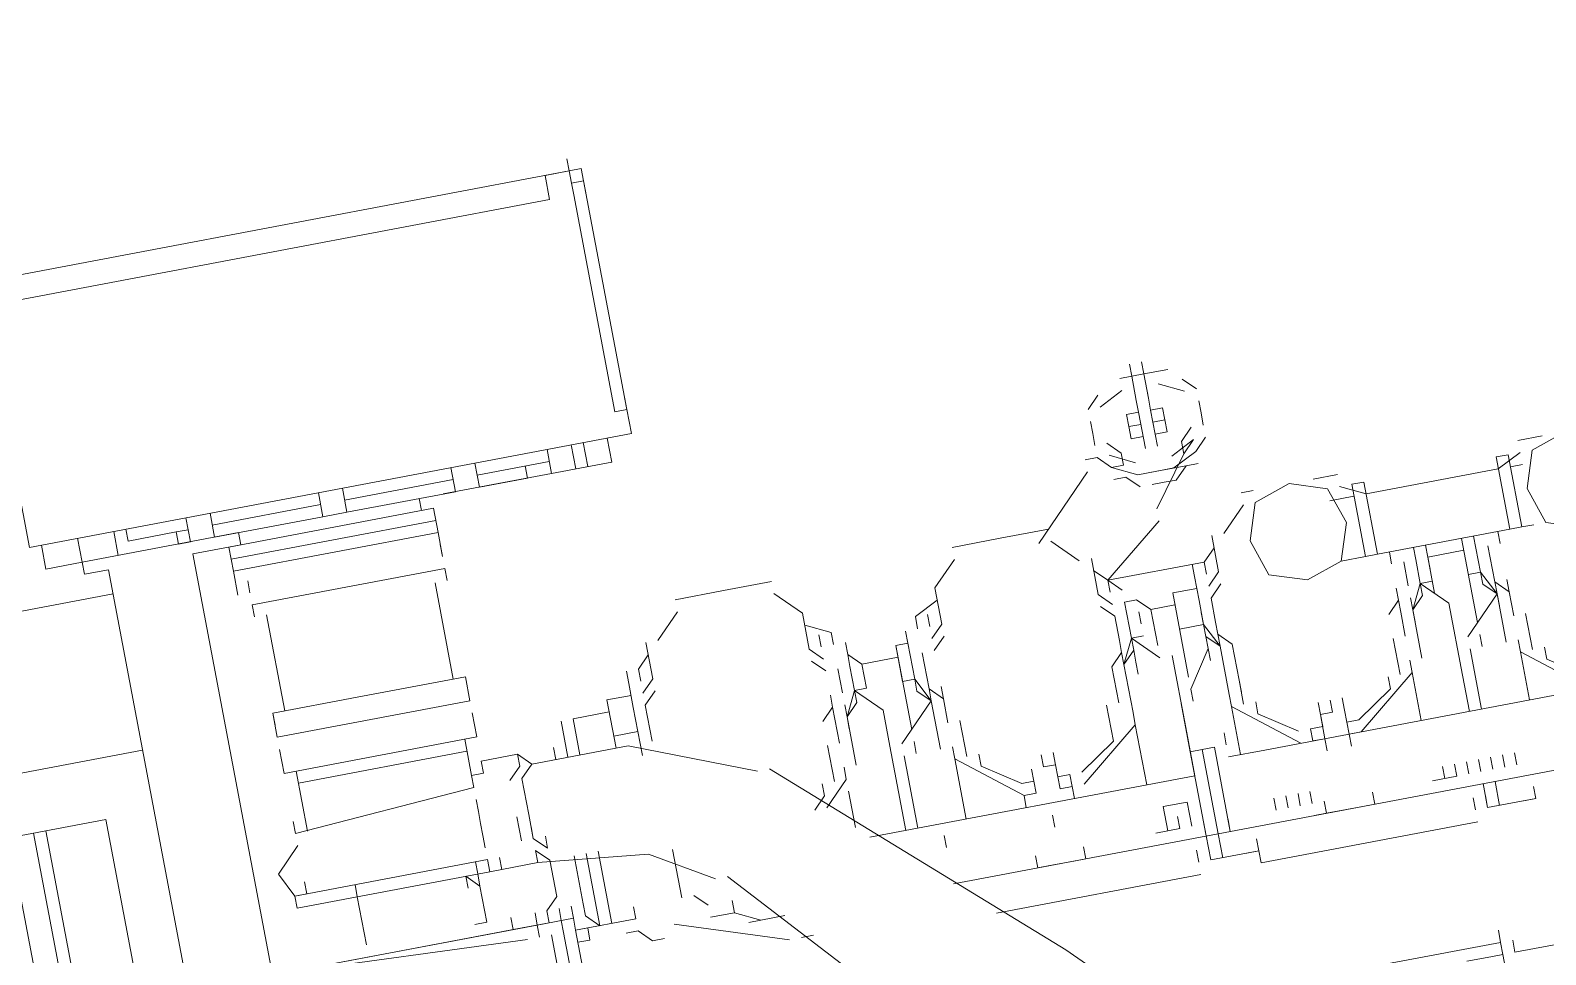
# Model space of a CAD drawing. Extents: x 407440 to 411585, y 6041728 to 6045069.
# Drawn here: x 408242.19 to 408249.29, y 6044182.74 to 6044187.07 of the extents above; entities that cross this region are included whole.
import ezdxf

# ---------------------------------------------------------------- set-up
doc = ezdxf.new("R2010")
doc.units = 0
doc.header["$LTSCALE"] = 5
doc.linetypes.add('foc-TIELINE', pattern=[1.875, 1.25, -0.625])
doc.layers.add('P-PROPOSED-EXISTING-H', color=59, linetype='Continuous')
doc.layers.add('T-TIE', color=201, linetype='foc-TIELINE')

# ---------------------------------------------------------------- blocks, each defined once
blk = doc.blocks.new('P-RIG-877')
at = {"layer": 'T-TIE', "linetype": 'ByBlock', "lineweight": 5}
for points in [[(10.1719, -21.3771), (10.149, -21.3771), (10.149, -21.9167), (10.149, -22.1693)], [(10.0686, -21.4116), (10.0801, -21.4116), (10.0801, -21.8593), (10.0801, -21.8938)], [(10.0801, -21.6067), (10.0342, -21.6067), (10.0801, -21.5493), (10.0801, -21.5378), (10.0571, -21.5378), (10.0686, -21.5378), (10.0686, -21.5493), (10.0456, -21.5838), (10.0342, -21.5838)], [(9.839, -21.5723), (9.839, -21.5493)], [(9.9194, -21.7215), (9.9194, -21.5953), (9.8505, -21.5953), (9.8505, -21.5838), (9.9194, -21.5838), (9.9194, -21.5723)], [(9.8505, -21.5723), (9.8619, -21.5953), (9.8619, -21.7215), (9.8505, -21.7445)], [(9.8619, -21.5723), (9.8619, -21.5838)], [(9.9194, -21.5838), (9.9194, -21.5953)], [(9.9997, -21.5953), (10.0112, -21.5953), (10.0342, -21.5953)], [(10.0227, -21.5953), (10.0112, -21.5953)], [(9.9194, -21.6067), (9.9308, -21.6067)], [(9.9308, -21.6182), (9.9538, -21.6182), (9.9653, -21.6182), (9.9768, -21.6067)], [(9.9997, -21.6067), (9.9768, -21.6067), (9.9653, -21.6067)], [(10.0227, -21.6067), (10.0342, -21.6067)], [(9.9538, -21.6412), (9.9538, -21.6297), (9.9653, -21.6297), (9.9768, -21.6182), (9.9538, -21.6297)], [(9.9882, -21.6182), (9.9768, -21.6182), (9.9653, -21.6182)], [(10.0227, -21.6182), (9.9768, -21.6182), (10.0112, -21.6527)], [(10.149, -21.6641), (10.1719, -21.6641), (10.1604, -21.6641), (10.1719, -21.6641), (10.1719, -21.6182), (10.1719, -21.6297)], [(10.1719, -21.6182), (10.1604, -21.6182)], [(10.2982, -21.6641), (10.3097, -21.6641), (10.3097, -21.6182), (10.2982, -21.6182)], [(9.9194, -21.6297), (9.9308, -21.6297), (9.9538, -21.6297), (9.9423, -21.6297)], [(9.9194, -21.6412), (9.9997, -21.6412)], [(9.9308, -21.6412), (9.9308, -21.6756), (9.9653, -21.6756)], [(10.0112, -21.6412), (10.0227, -21.6412)], [(10.1375, -21.6297), (10.126, -21.6297)], [(10.5508, -21.6297), (10.5623, -21.6297), (10.5623, -21.7101), (10.5508, -21.7101), (10.5623, -21.7101), (10.5508, -21.7101), (10.5508, -21.6871), (10.5508, -21.6756), (10.3097, -21.6756), (10.3097, -21.6871), (10.3097, -21.7101)], [(10.0227, -21.6527), (10.0801, -21.6527)], [(10.1375, -21.6527), (10.126, -21.6527)], [(10.149, -21.6527), (10.1719, -21.6527), (10.149, -21.6527), (10.1719, -21.6527)], [(9.9538, -21.6871), (9.9768, -21.6641), (10.0456, -21.6641), (10.0801, -21.6641)], [(9.9194, -21.6871), (9.9308, -21.6871), (9.9538, -21.6871), (9.9538, -21.6756)], [(9.9423, -21.6756), (9.9308, -21.6756), (9.9194, -21.6756)], [(10.1375, -21.6756), (10.126, -21.6756)], [(10.1719, -21.6756), (10.1604, -21.6756)], [(10.1834, -21.6756), (10.1834, -21.8823), (10.1719, -21.8823), (10.1604, -21.8823)], [(10.2982, -21.9282), (10.3097, -21.9282), (10.3097, -21.8823), (10.2982, -21.8823), (10.2982, -21.6756), (10.2867, -21.6756)], [(10.3097, -21.6756), (10.2982, -21.6756)], [(9.9653, -21.6986), (9.9768, -21.6986), (9.9653, -21.6871), (9.9538, -21.6871), (9.9768, -21.6986), (9.9882, -21.6986)], [(10.1375, -21.7101), (10.1375, -21.6871), (10.126, -21.6871)], [(9.9308, -21.7101), (9.9194, -21.7101)], [(9.9308, -21.6986), (9.9538, -21.6986)], [(9.9997, -21.7101), (9.9768, -21.7101), (9.9653, -21.7101), (9.9538, -21.7101)], [(9.9768, -21.7215), (9.9653, -21.7101)], [(9.9768, -21.6986), (10.0227, -21.6986)], [(10.0342, -21.7101), (10.0227, -21.7101)], [(10.0801, -21.7101), (10.0342, -21.7101), (10.0801, -21.7675), (10.0801, -21.7789), (10.0571, -21.7789), (10.0686, -21.7789), (10.0686, -21.7675), (10.0456, -21.733), (10.0342, -21.733)], [(10.0112, -21.7215), (9.9997, -21.7215)], [(10.0227, -21.7215), (10.0112, -21.7215), (10.0342, -21.7215)], [(9.8619, -21.733), (9.8619, -21.756)], [(9.9194, -21.733), (9.9194, -21.756)], [(9.839, -21.7445), (9.839, -21.7675)], [(10.149, -21.8134), (10.149, -21.7789), (10.149, -21.7675), (10.1375, -21.7675)], [(10.0571, -21.7789), (10.0456, -21.7789)], [(10.0801, -21.7789), (10.0801, -21.7789)], [(10.0801, -21.7789), (10.0801, -21.7789)], [(10.0801, -21.7789), (10.0801, -21.7789)], [(10.0801, -21.7789), (10.0801, -21.7789)], [(10.0801, -21.7789), (10.0801, -21.7789)], [(10.0801, -21.7789), (10.0801, -21.7789)], [(10.0916, -21.7789), (10.0916, -21.7789)], [(10.0916, -21.7789), (10.0916, -21.7789)], [(10.0571, -21.8019), (10.0456, -21.8019), (10.0571, -21.8019), (10.0456, -21.8019), (10.0571, -21.8019), (10.0456, -21.8019), (10.0571, -21.8019), (10.0801, -21.8019), (10.0801, -21.8134), (10.0686, -21.8134), (10.0686, -21.8019), (10.0571, -21.8019), (10.0571, -21.7904), (10.0456, -21.7904), (10.0571, -21.7904), (10.0456, -21.7904), (10.0571, -21.7904), (10.0456, -21.7904), (10.0571, -21.7904)], [(10.0571, -21.7904), (10.0571, -21.7904)], [(10.0571, -21.7904), (10.0571, -21.7904)], [(10.0571, -21.7904), (10.0571, -21.7904)], [(10.0571, -21.7904), (10.0571, -21.7904)], [(10.0801, -21.8019), (10.0801, -21.8019)], [(10.0801, -21.8019), (10.0801, -21.8019)], [(10.0801, -21.8019), (10.0801, -21.8019)], [(10.0801, -21.8019), (10.0801, -21.8019)], [(10.0801, -21.8019), (10.0801, -21.8019)], [(10.0801, -21.8019), (10.0801, -21.8019)], [(10.0916, -21.8019), (10.0916, -21.8019)], [(10.0916, -21.8019), (10.0916, -21.8019)], [(9.839, -21.8363), (9.839, -21.8249)], [(9.9194, -21.8708), (9.9308, -21.8823), (9.9538, -21.8823), (9.9653, -21.8823), (9.9768, -21.8823), (10.0227, -21.8823), (10.0342, -21.8823), (10.0801, -21.8249)], [(10.0342, -21.8593), (10.0456, -21.8593), (10.0686, -21.8249)], [(10.149, -21.8249), (10.149, -21.8134), (10.1375, -21.8134)], [(9.8505, -21.8363), (9.8734, -21.8593)], [(10.1375, -21.8363), (10.126, -21.8363)], [(10.1375, -21.8478), (10.126, -21.8478)], [(9.7586, -21.8593), (9.7586, -21.8593)], [(9.7701, -21.8593), (9.7586, -21.8593)], [(9.7931, -21.8708), (9.8045, -21.8938), (9.8045, -21.9052), (9.8045, -21.9167), (9.8045, -21.9052), (9.8045, -21.8938), (9.7931, -21.8708), (9.7816, -21.8593)], [(10.1375, -21.8593), (10.126, -21.8593)], [(9.7816, -21.9052), (9.7701, -21.9052), (9.7816, -21.9052), (9.7471, -21.9052), (9.7357, -21.9052), (9.7127, -21.9052), (9.7012, -21.9052), (9.7127, -21.9052), (9.7127, -21.8823), (9.7127, -21.9052), (9.7127, -21.9282)], [(9.839, -21.9167), (9.7931, -21.8823), (9.7816, -21.8823), (9.7931, -21.8823), (9.7816, -21.8708)], [(9.7931, -21.8938), (9.7816, -21.8708), (9.7931, -21.8823)], [(9.8045, -21.9282), (9.8045, -21.9052), (9.8045, -21.8823), (9.8045, -21.8708), (9.8045, -21.8823), (9.816, -21.8938), (9.816, -21.9052), (9.816, -21.9167), (9.816, -21.9052), (9.816, -21.8938), (9.8045, -21.8823)], [(9.9194, -21.8823), (9.9079, -21.8708), (9.8734, -21.8708)], [(9.8849, -21.8708), (9.8964, -21.8823), (9.8964, -21.9741)], [(9.8849, -21.8708), (9.8849, -21.8708)], [(9.9079, -21.8823), (9.8964, -21.8823)], [(9.9882, -21.8938), (9.9768, -21.8938), (9.9653, -21.8938), (9.9768, -21.8823), (9.9538, -21.8938)], [(9.9653, -21.8823), (9.9768, -21.8708), (9.9997, -21.8708), (10.0112, -21.8708)], [(10.0227, -21.8708), (10.0112, -21.8708), (10.0342, -21.8708)], [(10.0342, -21.8823), (10.0801, -21.8823)], [(10.1719, -21.9282), (10.1719, -21.8823), (10.1719, -21.8938)], [(9.7471, -21.8938), (9.7471, -21.9052)], [(9.7586, -21.8938), (9.7471, -21.8938)], [(9.7471, -21.8938), (9.7471, -21.9052)], [(9.7586, -21.8938), (9.7471, -21.8938)], [(9.7586, -21.8938), (9.7586, -21.8938)], [(9.7586, -21.8938), (9.7586, -21.8938)], [(9.7701, -21.8938), (9.7586, -21.8938)], [(9.7586, -21.9052), (9.7586, -21.8938)], [(9.7586, -21.8938), (9.7586, -21.8938)], [(9.7586, -21.8938), (9.7586, -21.8938)], [(9.7701, -21.8938), (9.7586, -21.8938)], [(9.7586, -21.9052), (9.7586, -21.8938)], [(9.7586, -21.8938), (9.7586, -21.8938)], [(9.7586, -21.8938), (9.7586, -21.8938)], [(9.7586, -21.8938), (9.7586, -21.8938)], [(9.7586, -21.8938), (9.7586, -21.8938)], [(9.7701, -21.8938), (9.7701, -21.8938)], [(9.7701, -21.8938), (9.7701, -21.8938)], [(9.8964, -21.8938), (9.9079, -21.8938), (9.9308, -21.8938), (9.9538, -21.8938), (9.9538, -21.9167)], [(9.9194, -21.8938), (9.9194, -21.9167), (9.9997, -21.9167)], [(9.9423, -21.8938), (9.9538, -21.8938), (9.9653, -21.8938)], [(9.9768, -21.8938), (10.0112, -21.9167), (10.0227, -21.9167)], [(10.0686, -21.8938), (10.0571, -21.8938)], [(9.7357, -21.9052), (9.7242, -21.9052)], [(9.7357, -21.9052), (9.7242, -21.9052)], [(9.7357, -21.9052), (9.7242, -21.9052)], [(9.7357, -21.9052), (9.7242, -21.9052)], [(9.7471, -21.9052), (9.7357, -21.9052)], [(9.7471, -21.9052), (9.7357, -21.9052)], [(9.7471, -21.9052), (9.7357, -21.9052)], [(9.7471, -21.9052), (9.7357, -21.9052)], [(9.7471, -21.9052), (9.7357, -21.9052)], [(9.7471, -21.9052), (9.7357, -21.9052)], [(9.7471, -21.9052), (9.7357, -21.9052)], [(9.7471, -21.9052), (9.7357, -21.9052)], [(9.7471, -21.9052), (9.7357, -21.9052)], [(9.7471, -21.9052), (9.7357, -21.9052)], [(9.7471, -21.9052), (9.7357, -21.9052)], [(9.7471, -21.9052), (9.7357, -21.9052)], [(9.7471, -21.9052), (9.7357, -21.9052)], [(9.7471, -21.9052), (9.7357, -21.9052)], [(9.7471, -21.9052), (9.7357, -21.9052)], [(9.7471, -21.9052), (9.7357, -21.9052)], [(9.7471, -21.9052), (9.7357, -21.9052)], [(9.7471, -21.9052), (9.7357, -21.9052)], [(9.7471, -21.9052), (9.7357, -21.9052)], [(9.7471, -21.9052), (9.7357, -21.9052)], [(9.7471, -21.9052), (9.7357, -21.9052)], [(9.7471, -21.9052), (9.7357, -21.9052)], [(9.7471, -21.9052), (9.7357, -21.9052)], [(9.7471, -21.9052), (9.7357, -21.9052)], [(9.7471, -21.9052), (9.7357, -21.9052)], [(9.7471, -21.9052), (9.7357, -21.9052)], [(9.7471, -21.9052), (9.7357, -21.9052)], [(9.7471, -21.9052), (9.7357, -21.9052)], [(9.7471, -21.9052), (9.7357, -21.9052)], [(9.7471, -21.9052), (9.7357, -21.9052)], [(9.7471, -21.9052), (9.7357, -21.9052)], [(9.7471, -21.9052), (9.7357, -21.9052)], [(9.7471, -21.9052), (9.7357, -21.9052)], [(9.7471, -21.9052), (9.7357, -21.9052)], [(9.7471, -21.9052), (9.7357, -21.9052)], [(9.7471, -21.9052), (9.7357, -21.9052)], [(9.7471, -21.9052), (9.7357, -21.9052)], [(9.7471, -21.9052), (9.7357, -21.9052)], [(9.7471, -21.9052), (9.7357, -21.9052)], [(9.7471, -21.9052), (9.7357, -21.9052)], [(9.7471, -21.9052), (9.7357, -21.9052)], [(9.7471, -21.9052), (9.7357, -21.9052)], [(9.7471, -21.9052), (9.7357, -21.9052)], [(9.7471, -21.9052), (9.7357, -21.9052)], [(9.7471, -21.9052), (9.7357, -21.9052)], [(9.7471, -21.9052), (9.7357, -21.9052)], [(9.7471, -21.9052), (9.7357, -21.9052)], [(9.7471, -21.9052), (9.7357, -21.9052)], [(9.7471, -21.9052), (9.7357, -21.9052)], [(9.7471, -21.9052), (9.7357, -21.9052)], [(9.7471, -21.9052), (9.7357, -21.9052)], [(9.7471, -21.9052), (9.7357, -21.9052)], [(9.7471, -21.9052), (9.7357, -21.9052)], [(9.7471, -21.9052), (9.7357, -21.9052)], [(9.7471, -21.9052), (9.7357, -21.9052)], [(9.7471, -21.9052), (9.7357, -21.9052)], [(9.7471, -21.9052), (9.7357, -21.9052)], [(9.7471, -21.9052), (9.7357, -21.9052)], [(9.7586, -21.9052), (9.7471, -21.9052)], [(9.7586, -21.9052), (9.7471, -21.9052)], [(9.7471, -21.9052), (9.7471, -21.9052)], [(9.7471, -21.9052), (9.7471, -21.9052)], [(9.7471, -21.9052), (9.7471, -21.9052)], [(9.7471, -21.9052), (9.7471, -21.9052)], [(9.7586, -21.9052), (9.7586, -21.9052)], [(9.7586, -21.9052), (9.7586, -21.9052)], [(9.7586, -21.9052), (9.7586, -21.9052)], [(9.7586, -21.9052), (9.7586, -21.9052)], [(9.7586, -21.9052), (9.7586, -21.9052)], [(9.7586, -21.9052), (9.7586, -21.9052)], [(9.7586, -21.9052), (9.7586, -21.9052)], [(9.7586, -21.9052), (9.7586, -21.9052)], [(10.1375, -21.9052), (10.149, -21.9052), (10.0686, -21.9052), (10.0686, -21.9167), (10.0686, -21.9282), (10.0227, -21.9282)], [(9.7127, -21.9167), (9.7012, -21.9167), (9.7127, -21.9167), (9.7357, -21.9167), (9.7471, -21.9167), (9.7816, -21.9167), (9.7701, -21.9167), (9.7816, -21.9167), (9.7701, -21.9167), (9.7701, -21.9282), (9.7586, -21.9282), (9.7701, -21.9282), (9.7586, -21.9282), (9.7586, -21.9167), (9.7586, -21.9282), (9.7701, -21.9282), (9.7701, -21.9167)], [(9.7471, -21.9167), (9.7357, -21.9167)], [(9.7471, -21.9167), (9.7357, -21.9167)], [(9.7471, -21.9167), (9.7357, -21.9167)], [(9.7471, -21.9167), (9.7357, -21.9167)], [(9.7471, -21.9167), (9.7357, -21.9167)], [(9.7471, -21.9167), (9.7357, -21.9167)], [(9.7471, -21.9167), (9.7357, -21.9167)], [(9.7471, -21.9167), (9.7357, -21.9167)], [(9.7471, -21.9167), (9.7357, -21.9167)], [(9.7471, -21.9167), (9.7357, -21.9167)], [(9.7471, -21.9167), (9.7357, -21.9167)], [(9.7471, -21.9167), (9.7357, -21.9167)], [(9.7471, -21.9167), (9.7357, -21.9167)], [(9.7471, -21.9167), (9.7357, -21.9167)], [(9.7471, -21.9167), (9.7357, -21.9167)], [(9.7471, -21.9167), (9.7357, -21.9167)], [(9.7471, -21.9167), (9.7357, -21.9167)], [(9.7471, -21.9167), (9.7357, -21.9167)], [(9.7471, -21.9167), (9.7357, -21.9167)], [(9.7471, -21.9167), (9.7357, -21.9167)], [(9.7471, -21.9167), (9.7357, -21.9167)], [(9.7471, -21.9167), (9.7357, -21.9167)], [(9.7471, -21.9167), (9.7357, -21.9167)], [(9.7471, -21.9167), (9.7357, -21.9167)], [(9.7471, -21.9167), (9.7357, -21.9167)], [(9.7471, -21.9167), (9.7357, -21.9167)], [(9.7471, -21.9167), (9.7357, -21.9167)], [(9.7471, -21.9167), (9.7357, -21.9167)], [(9.7471, -21.9167), (9.7357, -21.9167)], [(9.7471, -21.9167), (9.7357, -21.9167)], [(9.7471, -21.9167), (9.7357, -21.9167)], [(9.7471, -21.9167), (9.7357, -21.9167)], [(9.7471, -21.9167), (9.7357, -21.9167)], [(9.7471, -21.9167), (9.7471, -21.9282)], [(9.7471, -21.9167), (9.7471, -21.9282)], [(9.9079, -21.9741), (9.8964, -21.9741), (9.8505, -21.9167)], [(9.9308, -21.9167), (9.9308, -21.9397)], [(10.149, -21.9167), (10.0686, -21.9167), (10.149, -21.9167)], [(10.149, -21.9167), (10.1719, -21.9167)], [(9.7242, -21.9282), (9.7357, -21.9512)], [(9.7471, -21.9282), (9.7586, -21.9282)], [(9.7471, -21.9282), (9.7586, -21.9282)], [(9.7586, -21.9282), (9.7586, -21.9282)], [(9.7586, -21.9282), (9.7586, -21.9282)], [(9.7586, -21.9282), (9.7586, -21.9282)], [(9.7586, -21.9282), (9.7586, -21.9282)], [(9.7586, -21.9282), (9.7586, -21.9282)], [(9.7586, -21.9282), (9.7586, -21.9282)], [(9.7701, -21.9282), (9.7701, -21.9282)], [(9.7701, -21.9282), (9.7701, -21.9282)], [(9.7701, -21.9282), (9.7701, -21.9282)], [(9.7701, -21.9282), (9.7701, -21.9282)], [(9.7931, -21.9512), (9.7931, -21.9397), (9.7816, -21.9397), (9.7931, -21.9397), (9.7931, -21.9512), (9.8045, -21.9282), (9.7931, -21.9512), (9.7816, -21.9626), (9.7816, -21.9741)], [(9.7816, -21.9512), (9.7931, -21.9282)], [(9.9768, -21.9282), (10.0456, -21.9282), (10.0916, -21.9282), (10.0916, -22.2382)], [(10.149, -21.9282), (10.0686, -21.9282)], [(10.0916, -21.9282), (10.0801, -21.9282)], [(10.1604, -21.9282), (10.1719, -21.9282), (10.149, -21.9282), (10.1375, -21.9282)], [(10.1719, -21.9282), (10.149, -21.9282), (10.1719, -21.9282)], [(9.7242, -21.9512), (9.7357, -21.9626)], [(9.9538, -21.9626), (9.9768, -21.9741), (9.9653, -21.9626), (9.9538, -21.9626), (9.9308, -21.9626), (9.9194, -21.9626), (9.9194, -21.9512), (9.9308, -21.9397), (9.9653, -21.9397)], [(9.9423, -21.9512), (9.9308, -21.9512)], [(9.9768, -21.9397), (9.9538, -21.9626), (9.9538, -21.9512)], [(10.1375, -21.9397), (10.1145, -21.9397), (10.1145, -21.9626), (10.1375, -21.9626)], [(10.1375, -21.9741), (10.1375, -21.9512), (10.126, -21.9512)], [(10.1719, -21.9397), (10.1604, -21.9397)], [(10.1834, -22.1348), (10.1834, -21.9397)], [(9.7471, -21.9626), (9.7586, -21.9626), (9.7701, -21.9626), (9.7586, -21.9626), (9.7701, -21.9626)], [(9.9079, -21.9626), (9.8964, -21.9741), (9.8849, -21.9856)], [(9.9653, -21.9626), (9.9768, -21.9626), (9.9882, -21.9626)], [(9.7931, -21.9741), (9.8505, -22.0315)], [(9.8734, -21.9856), (9.9079, -21.9856), (9.9194, -21.9741)], [(9.9194, -21.9856), (9.9308, -21.9741), (9.9538, -21.9741), (9.9653, -21.9741), (9.9768, -21.9741), (10.0227, -21.9741), (10.0342, -21.9741), (10.0801, -22.0315)], [(9.9653, -21.9741), (9.9768, -21.9856), (9.9997, -21.9856), (10.0112, -21.9856)], [(10.0342, -21.9741), (10.0916, -21.9741)], [(9.8849, -21.9856), (9.8849, -21.9856)], [(9.8734, -21.9971), (9.8505, -22.02)], [(10.0227, -21.9971), (10.0112, -21.9971), (10.0342, -21.9971), (10.0456, -21.9971), (10.0686, -22.0315)], [(9.839, -22.1119), (9.839, -22.066), (9.839, -22.02)], [(10.0686, -22.043), (10.0801, -22.043), (10.0686, -22.043), (10.0801, -22.043), (10.0686, -22.043), (10.0801, -22.043), (10.0686, -22.043), (10.0686, -22.0545), (10.0571, -22.0545), (10.0801, -22.0545), (10.0801, -22.043), (10.0916, -22.043)], [(10.1375, -22.0889), (10.149, -22.0889), (10.149, -22.0774), (10.149, -22.0545), (10.149, -22.043), (10.1375, -22.043)], [(10.0112, -22.3185), (10.2293, -22.0774), (10.2523, -22.0545)], [(10.0571, -22.066), (10.0456, -22.066), (10.0571, -22.066), (10.0456, -22.066), (10.0571, -22.066), (10.0456, -22.066), (10.0571, -22.066), (10.0571, -22.0545), (10.0456, -22.0545), (10.0571, -22.0545), (10.0456, -22.0545), (10.0571, -22.0545), (10.0456, -22.0545), (10.0571, -22.0545), (10.0456, -22.0545)], [(10.0571, -22.066), (10.0571, -22.066)], [(10.0571, -22.066), (10.0571, -22.066)], [(10.0571, -22.066), (10.0571, -22.066)], [(10.0571, -22.066), (10.0571, -22.066)], [(10.0801, -22.0545), (10.0801, -22.0545)], [(10.0801, -22.0545), (10.0801, -22.0545)], [(10.0801, -22.0545), (10.0801, -22.0545)], [(10.0801, -22.0545), (10.0801, -22.0545)], [(10.0916, -22.0545), (10.0916, -22.0545)], [(10.0916, -22.0545), (10.0916, -22.0545)], [(10.1145, -22.066), (10.103, -22.066)], [(10.0342, -22.1234), (10.0456, -22.1234), (10.0686, -22.0889), (10.0686, -22.0774), (10.0571, -22.0774), (10.0801, -22.0774), (10.0801, -22.0889), (10.0342, -22.1463), (10.0227, -22.1463)], [(10.0801, -22.0774), (10.0686, -22.0774)], [(10.0801, -22.0774), (10.0686, -22.0774)], [(10.0801, -22.0774), (10.0801, -22.0774)], [(10.0801, -22.0774), (10.0801, -22.0774)], [(10.0801, -22.0774), (10.0801, -22.0774)], [(10.0801, -22.0774), (10.0801, -22.0774)], [(10.0916, -22.0774), (10.0916, -22.0774)], [(10.0916, -22.0774), (10.0916, -22.0774)], [(10.0801, -22.0889), (10.0916, -22.0889)], [(9.9194, -22.1463), (9.9079, -22.1348), (9.8734, -22.1348), (9.8505, -22.1119)], [(9.8849, -22.1348), (9.8964, -22.1578), (9.9079, -22.1578)], [(9.8849, -22.1348), (9.8849, -22.1348)], [(9.9194, -22.1348), (9.9308, -22.1463)], [(9.9997, -22.1348), (10.0112, -22.1348)], [(10.0227, -22.1348), (10.0112, -22.1348), (10.0342, -22.1348)], [(9.9079, -22.1463), (9.8964, -22.1463)], [(9.9308, -22.1578), (9.9538, -22.1578), (9.9653, -22.1578), (9.9768, -22.1463)], [(9.9997, -22.1463), (9.9768, -22.1463), (9.9653, -22.1463)], [(10.0342, -22.1463), (10.0916, -22.1463)], [(10.3556, -22.1463), (10.3212, -22.1808), (10.103, -22.3759)], [(9.9997, -22.1808), (9.9194, -22.1808), (9.9538, -22.1808), (9.9538, -22.1693), (9.9653, -22.1693), (9.9768, -22.1578), (9.9538, -22.1693)], [(9.9882, -22.1578), (9.9768, -22.1578), (9.9653, -22.1578)], [(10.0112, -22.1923), (9.9768, -22.1578), (10.0227, -22.1578)], [(9.9079, -22.1693), (9.9308, -22.1693), (9.9538, -22.1693), (9.9423, -22.1693)], [(9.9194, -22.1808), (9.9194, -22.1693)], [(9.9194, -22.2267), (9.9308, -22.2267), (9.9538, -22.2267), (9.9538, -22.2152), (9.9308, -22.2152), (9.9308, -22.1808)], [(9.9423, -22.1693), (9.9423, -22.1693)], [(10.0112, -22.1808), (10.0227, -22.1808)], [(10.1145, -22.1693), (10.103, -22.1693)], [(10.0227, -22.1923), (10.0916, -22.1923)], [(10.0916, -22.2037), (10.0112, -22.2037), (9.9768, -22.2037), (9.9538, -22.2267), (9.9768, -22.2382), (9.9653, -22.2267), (9.9538, -22.2267), (9.9423, -22.2267)], [(9.9423, -22.2152), (9.9308, -22.2152), (9.9194, -22.2267), (9.9079, -22.2267)], [(9.9194, -22.2497), (9.9079, -22.2611), (9.8734, -22.2611), (9.8505, -22.2841)], [(9.9079, -22.2382), (9.8964, -22.2382), (9.8849, -22.2611)], [(9.9079, -22.2497), (9.8964, -22.2497)], [(9.9308, -22.2497), (9.9194, -22.2611)], [(9.9308, -22.2382), (9.9538, -22.2382)], [(9.9997, -22.2497), (9.9768, -22.2497), (9.9653, -22.2497), (9.9538, -22.2497)], [(9.9653, -22.2382), (9.9768, -22.2382), (9.9882, -22.2382)], [(9.9768, -22.2611), (9.9653, -22.2497)], [(9.9768, -22.2382), (10.0227, -22.2382)], [(10.0571, -22.2726), (10.0342, -22.2497), (10.0227, -22.2497)], [(10.0456, -22.2497), (10.0801, -22.2497)], [(9.8849, -22.2611), (9.8849, -22.2611)], [(10.0112, -22.2611), (9.9997, -22.2611)], [(10.0227, -22.2611), (10.0112, -22.2611), (10.0342, -22.2611)], [(10.0571, -22.2841), (10.0456, -22.2726), (10.0342, -22.2726)], [(9.839, -22.3759), (9.839, -22.33), (9.839, -22.2841)], [(10.0112, -22.33), (9.9653, -22.4448), (9.9653, -22.5367), (9.9538, -22.5482), (9.9653, -22.5482), (9.9538, -22.5482), (9.9653, -22.5367), (9.9768, -22.5482), (9.9882, -22.5482), (10.0112, -22.5482), (9.9882, -22.5482), (9.9768, -22.5482), (9.9653, -22.5367)], [(10.1375, -22.4333), (10.1719, -22.33)], [(10.149, -22.353), (10.149, -22.33)], [(10.1375, -22.3989), (10.1375, -22.3759), (10.149, -22.353), (10.149, -22.3645)], [(9.8505, -22.3759), (9.8734, -22.3989)], [(9.7357, -22.8926), (9.7357, -23.26), (9.3453, -23.26), (9.3453, -22.9729), (9.4486, -22.9729), (9.4486, -22.4219), (9.4257, -22.4219), (9.4257, -22.3874)], [(9.4142, -22.3989), (9.4257, -22.3989), (9.4372, -22.3989), (9.4257, -22.3989), (9.4257, -22.95), (9.4372, -22.9615), (9.4486, -22.9615), (9.6783, -22.9615), (9.6783, -22.3874), (9.6553, -22.3874), (9.4372, -22.3874), (9.4257, -22.3874), (9.4372, -22.3874), (9.4486, -22.3874)], [(9.4372, -22.3874), (9.4372, -22.3989), (9.4486, -22.3989)], [(9.6438, -22.3989), (9.6553, -22.3989), (9.6553, -22.3874)], [(10.103, -22.3874), (10.0686, -22.4448), (10.0571, -22.5482), (10.0571, -22.5826), (10.0571, -22.5941), (10.0456, -22.5941), (10.0571, -22.5941), (10.0571, -22.7778), (10.0456, -22.7778), (10.0456, -22.7663), (10.0342, -22.7663)], [(9.4486, -22.3989), (9.4486, -22.3989)], [(9.4486, -22.3989), (9.4486, -22.3989)], [(9.4486, -22.3989), (9.4486, -22.3989)], [(9.4486, -22.3989), (9.4486, -22.3989)], [(9.4486, -22.3989), (9.4486, -22.3989)], [(9.4486, -22.3989), (9.4486, -22.3989)], [(9.6438, -22.3989), (9.4486, -22.3989), (9.6438, -22.3989)], [(9.6438, -22.3989), (9.6438, -22.3989)], [(9.6438, -22.3989), (9.6438, -22.3989)], [(9.6438, -22.3989), (9.6438, -22.3989)], [(9.6438, -22.3989), (9.6438, -22.3989)], [(9.6553, -22.3989), (9.6553, -22.3989)], [(9.6553, -22.3989), (9.6553, -22.3989)], [(10.1145, -22.4104), (10.126, -22.3989)], [(9.6783, -22.4104), (9.7012, -22.4104), (9.7012, -22.5711)], [(9.9194, -22.4219), (9.9079, -22.4104), (9.8734, -22.4104)], [(9.8849, -22.4104), (9.8849, -22.4104)], [(9.9079, -22.4219), (9.8964, -22.4219), (9.8849, -22.4104)], [(9.9194, -22.4104), (9.9308, -22.4219), (9.9538, -22.4219), (9.9653, -22.4219)], [(10.0686, -22.4219), (10.1145, -22.4219)], [(9.6783, -22.4333), (9.7012, -22.4333)], [(9.9423, -22.4333), (9.9538, -22.4333), (9.9308, -22.4333), (9.9079, -22.4333), (9.8964, -22.4333)], [(9.9653, -22.4563), (9.9194, -22.4563), (9.9194, -22.4333)], [(9.9653, -22.4333), (9.9538, -22.4333), (9.9768, -22.4333)], [(9.9538, -22.4563), (9.9538, -22.4333)], [(9.6783, -22.4448), (9.7012, -22.4448)], [(10.149, -22.4448), (10.149, -22.4448)], [(10.149, -22.4448), (10.149, -22.4448)], [(9.9308, -22.4563), (9.9308, -22.4908), (9.9653, -22.4908)], [(9.6783, -22.4678), (9.7012, -22.4678)], [(9.6897, -22.4678), (9.6897, -22.5367)], [(10.1375, -22.5252), (10.1375, -22.5137), (10.126, -22.5137), (10.126, -22.5252), (10.126, -22.4678), (10.126, -22.5252), (10.2408, -22.5252), (10.2523, -22.5252), (10.2408, -22.5252), (10.2523, -22.5252), (10.2408, -22.5252)], [(10.1375, -22.4678), (10.1375, -22.4678)], [(10.1375, -22.4678), (10.1375, -22.4678)], [(9.6897, -22.4908), (9.7012, -22.4908), (9.7012, -22.5367), (9.6783, -22.5367)], [(10.126, -22.4908), (10.0571, -22.4908)], [(10.1375, -22.4793), (10.1375, -22.4793)], [(10.1375, -22.4793), (10.1375, -22.4793)], [(10.0571, -22.5137), (10.103, -22.5137), (10.1145, -22.5137), (10.126, -22.5022), (10.0571, -22.5022), (10.1145, -22.5022)], [(9.9653, -22.5137), (9.9538, -22.5137)], [(10.126, -22.5711), (10.1145, -22.8007), (10.1145, -22.5596), (10.1145, -22.5252), (10.126, -22.5252), (10.1145, -22.5252), (10.103, -22.5252), (10.1145, -22.5252)], [(9.9538, -22.5482), (9.9653, -22.5482), (9.9768, -22.5596), (9.9653, -22.5482), (9.9538, -22.5482), (9.9653, -22.5482), (9.9538, -22.5482), (9.9538, -22.5826), (9.9653, -22.5826), (9.9653, -22.5941), (9.9768, -22.5941), (9.9882, -22.7663), (9.9768, -22.7663)], [(10.1145, -22.5482), (10.103, -22.5482), (10.1145, -22.5482), (10.103, -22.5482), (10.0916, -22.5367), (10.0571, -22.5367), (10.0456, -22.5482), (10.0571, -22.5367)], [(10.0571, -22.5482), (10.0456, -22.5482)], [(10.0571, -22.5482), (10.0456, -22.5482)], [(10.2408, -22.5367), (10.2523, -22.5367), (10.2408, -22.5367), (10.2523, -22.5367), (10.2408, -22.5367), (10.2293, -22.5367), (10.2408, -22.5367), (10.126, -22.5367), (10.1145, -22.5367), (10.103, -22.5367), (10.1145, -22.5367), (10.103, -22.5367), (10.1145, -22.5367), (10.126, -22.5367)], [(10.1145, -22.5826), (10.1145, -22.5482), (10.103, -22.5482)], [(10.126, -22.5367), (10.126, -22.5367)], [(10.126, -22.5367), (10.126, -22.5367)], [(10.126, -22.5367), (10.126, -22.5367)], [(10.126, -22.5367), (10.126, -22.5367)], [(10.126, -22.5482), (10.2408, -22.5482), (10.2293, -22.5482), (10.2408, -22.5482), (10.2293, -22.5482), (10.2408, -22.5482)], [(10.126, -22.5482), (10.126, -22.5482)], [(10.126, -22.5482), (10.126, -22.5482)], [(10.126, -22.5482), (10.126, -22.5482)], [(10.126, -22.5482), (10.126, -22.5482)], [(9.6783, -22.5596), (9.7012, -22.5596), (9.7012, -22.663), (9.6783, -22.663)], [(9.6897, -22.5596), (9.6897, -22.663)], [(10.1145, -22.5596), (10.103, -22.5596)], [(10.1145, -22.5596), (10.103, -22.5596)], [(10.126, -22.5596), (10.1145, -22.5596)], [(10.126, -22.5596), (10.126, -22.5596)], [(10.126, -22.5596), (10.126, -22.5596)], [(10.126, -22.5596), (10.126, -22.5596)], [(10.126, -22.5596), (10.126, -22.5596)], [(9.7242, -22.5826), (9.7242, -22.7778)], [(9.7357, -22.5826), (9.7586, -22.5826), (9.7471, -22.5826)], [(9.7816, -22.7663), (9.7701, -22.7663), (9.7701, -22.5826), (9.7816, -22.5826)], [(9.8734, -22.7663), (9.8734, -22.6859), (9.8734, -22.5826), (9.8964, -22.5826), (9.8964, -22.7663), (9.8734, -22.7663), (9.8849, -22.7663)], [(9.9079, -22.7663), (9.9308, -22.7663), (9.9308, -22.5826), (9.9079, -22.5826)], [(9.9308, -22.5941), (9.9653, -22.5941), (9.9653, -22.5826), (9.9538, -22.5826)], [(10.0571, -22.5941), (10.0571, -22.5826), (10.0456, -22.5826), (10.0571, -22.5826)], [(10.1145, -22.617), (10.1145, -22.5826), (10.103, -22.5826)], [(10.1145, -22.5826), (10.1145, -22.5826)], [(9.7012, -22.5941), (9.7127, -22.5941)], [(9.7816, -22.5941), (9.8734, -22.5941)], [(9.9423, -22.5941), (9.9423, -22.7548)], [(9.9653, -22.5941), (9.9768, -22.5941)], [(10.0456, -22.5941), (10.0456, -22.7778), (10.0456, -22.5941)], [(10.0686, -22.617), (10.0571, -22.617), (10.0686, -22.6056), (10.0571, -22.6056), (10.0456, -22.6056)], [(10.0686, -22.6056), (10.103, -22.6056), (10.103, -22.617)], [(10.1145, -22.7433), (10.1145, -22.5941)], [(9.7012, -22.663), (9.7012, -22.6859), (9.7012, -22.7892), (9.6783, -22.7892)], [(9.6783, -22.6859), (9.7012, -22.6859), (9.7012, -22.6744)], [(9.6897, -22.6859), (9.6897, -22.7892)], [(10.0916, -22.7204), (10.103, -22.7204), (10.0571, -22.7204), (10.0456, -22.7204)], [(9.7816, -22.7548), (9.8734, -22.7548)], [(9.9308, -22.7548), (9.9882, -22.7548)], [(9.7012, -22.7663), (9.7012, -22.9155)], [(11.1478, -22.7663), (11.1478, -22.8122), (9.7127, -22.8122), (9.7127, -22.7663)], [(9.7586, -22.7663), (9.7471, -22.7663)], [(9.9997, -22.7663), (10.0227, -22.7892), (10.0456, -22.7778)], [(9.7357, -22.7778), (9.7586, -22.7778)], [(9.6897, -22.8122), (9.6897, -22.8237), (9.7012, -22.8237), (9.7012, -22.8122), (9.6783, -22.8122)], [(9.6783, -22.8696), (9.6897, -22.8696), (9.6897, -22.8237)], [(9.6783, -22.8811), (9.7012, -22.8811)], [(11.1822, -22.95), (11.1593, -22.95), (11.1593, -22.9155), (11.1822, -22.9155), (11.1478, -22.9155), (11.1478, -22.8926), (9.7127, -22.8926), (9.7127, -22.9155), (9.7012, -22.9155), (9.7012, -22.95), (9.6783, -22.95)], [(9.8849, -22.8926), (9.8849, -23.237)], [(9.6783, -22.9155), (9.7012, -22.9155), (9.6783, -22.9155)], [(10.9182, -23.6273), (10.9182, -22.9385), (9.9423, -22.9385), (9.9423, -25.0969), (10.9182, -25.0969), (10.9182, -24.7065)], [(10.9182, -22.9959), (9.9423, -22.9959)], [(10.9182, -23.0074), (9.9423, -23.0074)], [(10.9182, -23.0303), (9.9423, -23.0303)]]:
    blk.add_lwpolyline(points, dxfattribs=at)
for points in [[(9.8849, -21.4804), (9.8505, -21.4919), (9.839, -21.5264), (9.8505, -21.5608), (9.8849, -21.5723), (9.9194, -21.5608), (9.9308, -21.5264), (9.9194, -21.4919)], [(10.126, -21.6412), (10.1375, -21.6412)], [(10.126, -21.6641), (10.1375, -21.6641)], [(10.126, -21.6986), (10.1375, -21.6986)], [(9.8505, -21.733), (9.8505, -21.7215), (9.9194, -21.7215), (9.9194, -21.733)], [(9.8849, -21.7445), (9.8505, -21.756), (9.839, -21.7904), (9.8505, -21.8249), (9.8849, -21.8363), (9.9194, -21.8249), (9.9308, -21.7904), (9.9194, -21.756)], [(10.0801, -21.7789), (10.0916, -21.7789), (10.0801, -21.7789), (10.0686, -21.7789)], [(10.0801, -21.8019), (10.0916, -21.8019)], [(10.0686, -21.8134), (10.0801, -21.8134)], [(10.126, -21.8249), (10.1375, -21.8249)], [(9.7242, -21.8708), (9.7357, -21.8593)], [(9.7471, -21.8593), (9.7586, -21.8593)], [(9.7586, -21.8593), (9.7701, -21.8593)], [(9.7242, -21.8938), (9.7357, -21.8708)], [(9.7701, -21.8708), (9.7816, -21.8823)], [(9.7701, -21.8938), (9.7701, -21.9052), (9.7701, -21.8938), (9.7586, -21.8938)], [(9.7242, -21.9052), (9.7357, -21.9052)], [(9.7242, -21.9052), (9.7357, -21.9052)], [(9.7357, -21.9052), (9.7471, -21.9052)], [(9.7357, -21.9052), (9.7471, -21.9052)], [(9.7357, -21.9167), (9.7471, -21.9167)], [(9.7357, -21.9167), (9.7471, -21.9167)], [(9.8045, -21.9397), (9.8045, -21.9512), (9.8045, -21.9397), (9.816, -21.9282)], [(9.7816, -21.9397), (9.7701, -21.9512)], [(10.0686, -22.0774), (10.0801, -22.0774)], [(10.0686, -22.0774), (10.0801, -22.0774)], [(10.1719, -22.3071), (10.1719, -22.3185)], [(10.126, -22.3759), (10.1375, -22.3759)], [(9.6438, -22.3874), (9.6553, -22.3874)], [(9.6438, -22.3989), (9.6553, -22.3989)], [(10.1375, -22.4793), (10.1375, -22.4678), (10.149, -22.4563), (10.149, -22.4448), (10.149, -22.4563), (10.1375, -22.4678)], [(10.1145, -22.4678), (10.126, -22.4678)], [(9.9308, -22.5022), (9.9653, -22.5022)], [(10.0342, -22.5482), (10.0112, -22.5482), (9.9882, -22.5482), (9.9768, -22.5482), (9.9882, -22.5482), (10.0112, -22.5482), (10.0342, -22.5482), (10.0227, -22.5482)], [(10.0456, -22.5367), (10.0342, -22.5482), (10.0227, -22.5482), (10.0342, -22.5482)], [(10.0342, -22.5367), (10.0456, -22.5367)], [(10.0456, -22.5482), (10.0571, -22.5482)], [(10.0571, -22.5482), (10.0456, -22.5482)], [(10.0342, -22.5596), (10.0112, -22.5596)], [(10.103, -22.5596), (10.1145, -22.5596)], [(10.1145, -22.5596), (10.126, -22.5596)], [(9.7127, -22.5826), (9.7127, -22.7778), (9.7357, -22.7778), (9.7357, -22.5826)], [(10.0342, -22.5941), (10.0227, -22.5941), (10.0112, -22.5941), (9.9997, -22.5941), (9.9882, -22.5941), (9.9997, -22.5941), (10.0112, -22.5941), (10.0227, -22.5941)], [(9.7012, -22.7663), (9.7127, -22.7663)]]:
    blk.add_lwpolyline(points, close=True, dxfattribs=at)

msp = doc.modelspace()

# ---------------------------------------------------------------- hatches: boundary and pattern name
at = {"layer": 'P-PROPOSED-EXISTING-H'}
h = msp.add_hatch(dxfattribs=at)
h.set_pattern_fill('ANSI31', color=256, scale=3.498392, style=0)
h.set_pattern_definition([(45, (-2243.128, 2713.837), (-7.854113246, 7.854113246), [])])
edge = h.paths.add_edge_path()
edge.add_line((408709.2898, 6043818.2218), (408241.3049, 6043729.7131))
edge.add_line((408241.3049, 6043729.7131), (407794.4358, 6043645.198))
edge.add_line((407794.4358, 6043645.198), (407673.8299, 6044282.8949))
edge.add_line((407673.8299, 6044282.8949), (408123.6694, 6044351.8304))
edge.add_line((408123.6694, 6044351.8304), (408654.5747, 6044433.1889))
edge.add_line((408654.5747, 6044433.1889), (409028.9973, 6044539.8658))
edge.add_line((409028.9973, 6044539.8658), (409149.7259, 6043901.5203))
edge.add_line((409149.7259, 6043901.5203), (408898.7917, 6043854.0618))
edge.add_arc((408782.127, 6043952.0096), 152.33, 241.435078, 319.984322, ccw=False)

# ---------------------------------------------------------------- block references
at = {"layer": 'T-TIE', "linetype": 'ByBlock', "xscale": 4.999999999955019, "yscale": 4.999999999955019, "zscale": 4.999999999955019, "rotation": 280.7096999997605}
msp.add_blockref('P-RIG-877', (408346.0047, 6044253.5322), dxfattribs=at)

doc.saveas('drawing.dxf')
